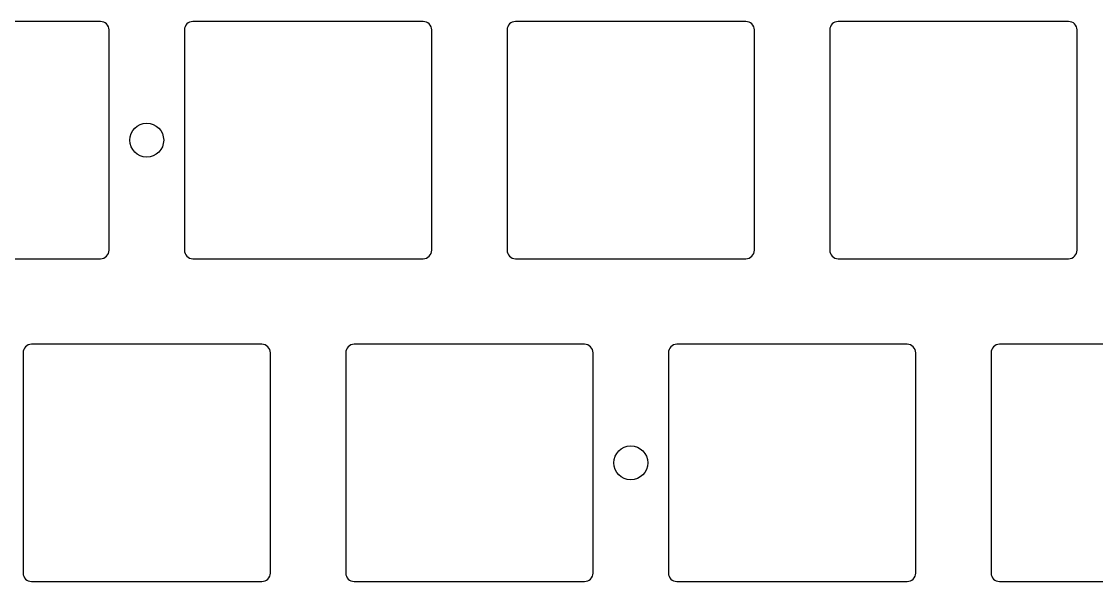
# Model space of a CAD drawing. Header units: millimetres. Extents: x -11 to 340, y -118 to 18.
# Drawn here: x 135.5 to 198.9, y -49.9 to -16.8 of the extents above; entities that cross this region are included whole.
import ezdxf

# ---------------------------------------------------------------- set-up
doc = ezdxf.new("R2010")
doc.units = ezdxf.units.MM
doc.header["$MEASUREMENT"] = 0
doc.layers.add('BLACK', color=7, linetype='CONTINUOUS')

msp = doc.modelspace()

# ---------------------------------------------------------------- linework, layer by layer
at = {"layer": 'BLACK', "linetype": 'Continuous'}
for p, q in [((140.15, -16.8125), (126.55, -16.8125)), ((159.2, -16.8125), (145.6, -16.8125)), ((178.25, -16.8125), (164.65, -16.8125)), ((197.3, -16.8125), (183.7, -16.8125)), ((140.65, -30.3125), (140.65, -17.3125)), ((145.1, -17.3125), (145.1, -30.3125)), ((159.7, -30.3125), (159.7, -17.3125)), ((164.15, -17.3125), (164.15, -30.3125)), ((178.75, -30.3125), (178.75, -17.3125)), ((183.2, -17.3125), (183.2, -30.3125)), ((197.8, -30.3125), (197.8, -17.3125)), ((126.55, -30.8125), (140.15, -30.8125)), ((145.6, -30.8125), (159.2, -30.8125)), ((164.65, -30.8125), (178.25, -30.8125)), ((183.7, -30.8125), (197.3, -30.8125)), ((149.675, -35.8625), (136.075, -35.8625)), ((168.725, -35.8625), (155.125, -35.8625)), ((187.775, -35.8625), (174.175, -35.8625)), ((206.825, -35.8625), (193.225, -35.8625)), ((135.575, -36.3625), (135.575, -49.3625)), ((150.175, -49.3625), (150.175, -36.3625)), ((154.625, -36.3625), (154.625, -49.3625)), ((169.225, -49.3625), (169.225, -36.3625)), ((173.675, -36.3625), (173.675, -49.3625)), ((188.275, -49.3625), (188.275, -36.3625)), ((192.725, -36.3625), (192.725, -49.3625)), ((136.075, -49.8625), (149.675, -49.8625)), ((155.125, -49.8625), (168.725, -49.8625)), ((174.175, -49.8625), (187.775, -49.8625)), ((193.225, -49.8625), (206.825, -49.8625))]:
    msp.add_line(p, q, dxfattribs=at)
at = {"layer": 'BLACK'}
for centre in [(142.875, -23.8125), (171.45, -42.8625)]:
    msp.add_circle(centre, 1, dxfattribs=at)
for centre, start, end in [((140.15, -17.3125), 0, 90), ((145.6, -17.3125), 90, 180), ((159.2, -17.3125), 0, 90), ((164.65, -17.3125), 90, 180), ((178.25, -17.3125), 0, 90), ((183.7, -17.3125), 90, 180), ((197.3, -17.3125), 0, 90), ((140.15, -30.3125), 270, 0), ((145.6, -30.3125), 180, 270), ((159.2, -30.3125), 270, 0), ((164.65, -30.3125), 180, 270), ((178.25, -30.3125), 270, 0), ((183.7, -30.3125), 180, 270), ((197.3, -30.3125), 270, 0), ((136.075, -36.3625), 90, 180), ((149.675, -36.3625), 0, 90), ((155.125, -36.3625), 90, 180), ((168.725, -36.3625), 0, 90), ((174.175, -36.3625), 90, 180), ((187.775, -36.3625), 0, 90), ((193.225, -36.3625), 90, 180), ((136.075, -49.3625), 180, 270), ((149.675, -49.3625), 270, 0), ((155.125, -49.3625), 180, 270), ((168.725, -49.3625), 270, 0), ((174.175, -49.3625), 180, 270), ((187.775, -49.3625), 270, 0), ((193.225, -49.3625), 180, 270)]:
    msp.add_arc(centre, 0.5, start, end, dxfattribs=at)

doc.saveas('drawing.dxf')
